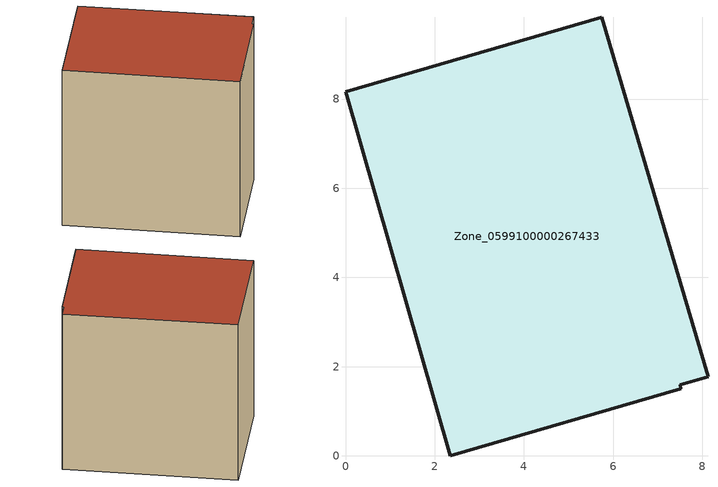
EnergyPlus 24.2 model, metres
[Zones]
Zone_0599100000267433
 floor ground (C_G): 8.13,1.78 7.5,1.59 7.52,1.51 2.34,0 0,8.17 5.75,9.84 z3.14
 wall outside (C_F): 8.13,1.78 5.75,9.84 0,8.17 2.34,0 7.52,1.51 7.5,1.59 8.13,1.78 z3.14:11.69
 roof outside (C_R): 7.5,1.59 8.13,1.78 5.75,9.84 0,8.17 2.34,0 7.52,1.51 z11.69
[BUILDING]
Pand.0599100000267433: North Axis=0; Terrain=City; Loads Convergence Tolerance Value=0.04; Temperature Convergence Tolerance Value=0.4; Solar Distribution=FullExterior; Maximum Number of Warmup Days=25; Minimum Number of Warmup Days=1
[Site:Location]
Rotterdam.The.Hague.AP_ZH_NLD Design_Conditions: Latitude=51.96; Longitude=4.45; Time Zone=1; Elevation=-4.5
[SITE:GROUNDTEMPERATURE:BUILDINGSURFACE]
18, 18, 18, 18, 18, 18, 18, 18, 18, 18, 18, 18
[MATERIAL] Thermal Absorptance=0.9; Solar Absorptance=0.7; Visible Absorptance=0.7
Name | Roughness | Thickness | Conductivity | Density | Specific Heat
G.TI.1946-1964 | MediumSmooth | 0.15 | 1 | 540 | 1210
F.TI.1946-1964 | Rough | 0.3 | 0.857143 | 1920 | 840
R.TI.1946-1964 | MediumRough | 0.2 | 0.277778 | 1500 | 1000
[CONSTRUCTION]
C_G: G.TI.1946-1964
C_F: F.TI.1946-1964
C_R: R.TI.1946-1964
[ZONE]
Zone_0599100000267433: Type=1; Multiplier=1; Ceiling Height=Autocalculate; Volume=Autocalculate; Floor Area=autocalculate; Part of Total Floor Area=Yes
[ZONEINFILTRATION:DESIGNFLOWRATE]
Infil_Zone_0599100000267433: Zone or ZoneList or Space or SpaceList=Zone_0599100000267433; Schedule=AlwaysOn; Design Flow Rate Calculation Method=Flow/Area; Flow Rate per Floor Area=0.003; Constant Term Coefficient=1; Temperature Term Coefficient=0; Velocity Term Coefficient=0; Velocity Squared Term Coefficient=0
[HVACTEMPLATE:ZONE:IDEALLOADSAIRSYSTEM]
Zone_0599100000267433: Maximum Heating Supply Air Temperature=50; Minimum Cooling Supply Air Temperature=13; Maximum Heating Supply Air Humidity Ratio=0.0156; Minimum Cooling Supply Air Humidity Ratio=0.0077; Heating Limit=NoLimit; Cooling Limit=NoLimit; Dehumidification Control Type=ConstantSensibleHeatRatio; Cooling Sensible Heat Ratio=0.7; Dehumidification Setpoint=60; Humidification Control Type=None; Humidification Setpoint=30; Outdoor Air Method=None; Outdoor Air Flow Rate per Person=0.00944; Outdoor Air Flow Rate per Zone Floor Area=0; Outdoor Air Flow Rate per Zone=0; Demand Controlled Ventilation Type=None; Outdoor Air Economizer Type=NoEconomizer; Heat Recovery Type=None; Sensible Heat Recovery Effectiveness=0.7; Latent Heat Recovery Effectiveness=0.65
[ZONECONTROL:THERMOSTAT]
ThermostatControl_Zone_0599100000267433: Zone or ZoneList=Zone_0599100000267433; Control Type Schedule=DualSetpointControlType; Control 1=Thermostat_Zone_0599100000267433; Temperature Difference Between Cutout And Setpoint=0
[THERMOSTATSETPOINT:DUALSETPOINT]
Thermostat_Zone_0599100000267433: Heating Setpoint Temperature Schedule=HeatingSetpoint_Zone_0599100000267433; Cooling Setpoint Temperature Schedule=CoolingSetpoint_Zone_0599100000267433
[SCHEDULE:COMPACT]
HeatingSetpoint_Zone_0599100000267433: Through: 12/31, For: AllDays, Until: 24:00, 21
CoolingSetpoint_Zone_0599100000267433: Through: 12/31, For: AllDays, Until: 24:00, 24
DualSetpointControlType: Through: 12/31, For: AllDays, Until: 24:00, 4
AlwaysOn: Through: 12/31, For: AllDays, Until: 24:00, 1
